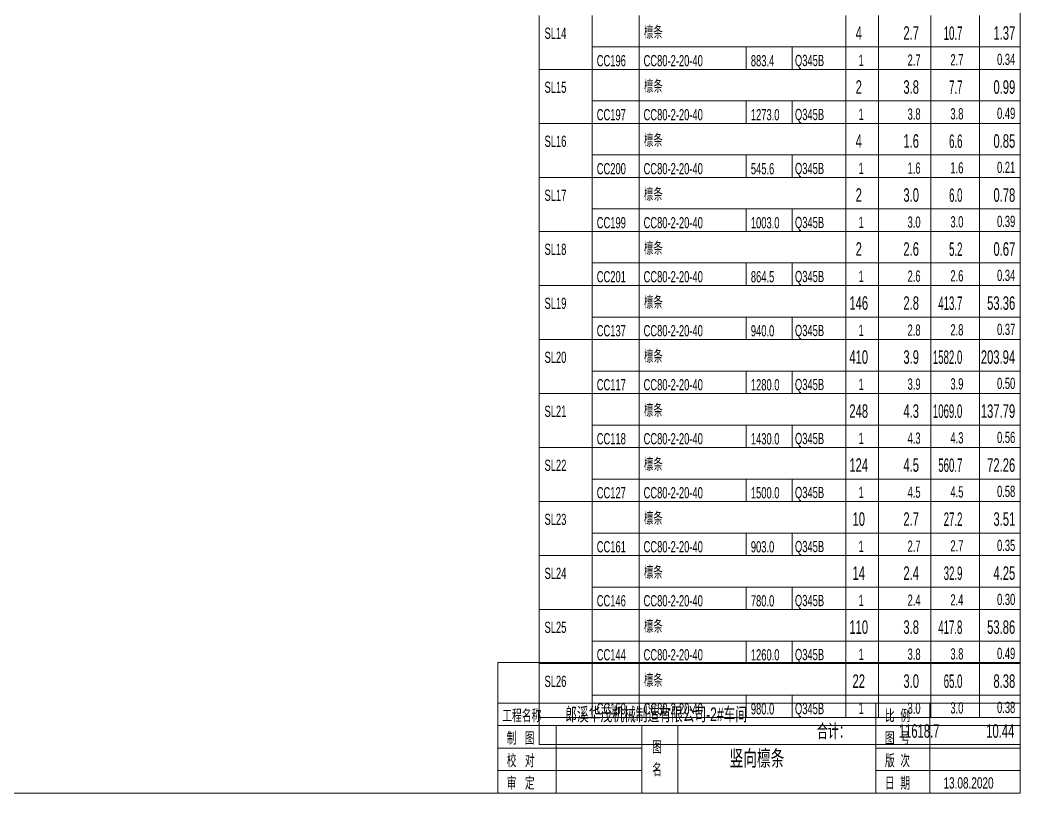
# Model space of a CAD drawing. Extents: x 857 to 4439, y -1249 to 4637.
# Drawn here: x 1180.4 to 1447, y -1248.9 to -1042.7 of the extents above; entities that cross this region are included whole.
import ezdxf

# ---------------------------------------------------------------- set-up
doc = ezdxf.new("R2010")
doc.units = 0
doc.header["$LTSCALE"] = 1000
doc.header["$MEASUREMENT"] = 0
doc.linetypes.add('XKITLINE00', pattern=[0])
doc.layers.add('DrawingSheet', color=5, linetype='Continuous', lineweight=0)
doc.layers.add('OtherObjectType', color=1, linetype='Continuous', lineweight=0)
doc.styles.add('宋体', font='arial.ttf')

# ---------------------------------------------------------------- blocks, each defined once
blk = doc.blocks.new('竖向檩条')
at = {"layer": 'DrawingSheet', "color": 5, "linetype": 'XKITLINE00', "lineweight": 0}
for p, q in [((589, 5), (589, 415)), ((5, 5), (589, 5))]:
    blk.add_line(p, q, dxfattribs=at)
at = {"layer": 'OtherObjectType', "color": 6, "linetype": 'XKITLINE00', "lineweight": 0}
for p, q in [((460.84, 212.32), (460.84, 203.92)), ((475, 212.32), (475, 203.92)), ((487.48, 212.32), (487.48, 203.92)), ((542.56, 212.32), (542.56, 203.92)), ((551.32, 212.32), (551.32, 203.92)), ((565.24, 212.32), (565.24, 203.92)), ((578.2, 212.32), (578.2, 203.92)), ((460.84, 203.92), (460.84, 197.92)), ((475, 203.92), (475, 197.92)), ((475, 203.92), (589, 203.92)), ((487.48, 203.92), (487.48, 197.92)), ((516.04, 203.92), (516.04, 197.92)), ((528.28, 203.92), (528.28, 197.92)), ((542.56, 203.92), (542.56, 197.92)), ((551.32, 203.92), (551.32, 197.92)), ((565.24, 203.92), (565.24, 197.92)), ((578.2, 203.92), (578.2, 197.92)), ((460.84, 197.92), (460.84, 189.52)), ((589, 197.92), (460.84, 197.92)), ((475, 197.92), (589, 197.92)), ((475, 197.92), (475, 189.52)), ((487.48, 197.92), (487.48, 189.52)), ((542.56, 197.92), (542.56, 189.52)), ((551.32, 197.92), (551.32, 189.52)), ((565.24, 197.92), (565.24, 189.52)), ((578.2, 197.92), (578.2, 189.52)), ((460.84, 189.52), (460.84, 183.52)), ((475, 189.52), (475, 183.52)), ((475, 189.52), (589, 189.52)), ((487.48, 189.52), (487.48, 183.52)), ((516.04, 189.52), (516.04, 183.52)), ((528.28, 189.52), (528.28, 183.52)), ((542.56, 189.52), (542.56, 183.52)), ((551.32, 189.52), (551.32, 183.52)), ((565.24, 189.52), (565.24, 183.52)), ((578.2, 189.52), (578.2, 183.52)), ((460.84, 183.52), (460.84, 175.12)), ((589, 183.52), (460.84, 183.52)), ((475, 183.52), (589, 183.52)), ((475, 183.52), (475, 175.12)), ((487.48, 183.52), (487.48, 175.12)), ((542.56, 183.52), (542.56, 175.12)), ((551.32, 183.52), (551.32, 175.12)), ((565.24, 183.52), (565.24, 175.12)), ((578.2, 183.52), (578.2, 175.12)), ((460.84, 175.12), (460.84, 169.12)), ((475, 175.12), (475, 169.12)), ((475, 175.12), (589, 175.12)), ((487.48, 175.12), (487.48, 169.12)), ((516.04, 175.12), (516.04, 169.12)), ((528.28, 175.12), (528.28, 169.12)), ((542.56, 175.12), (542.56, 169.12)), ((551.32, 175.12), (551.32, 169.12)), ((565.24, 175.12), (565.24, 169.12)), ((578.2, 175.12), (578.2, 169.12)), ((460.84, 169.12), (460.84, 160.72)), ((589, 169.12), (460.84, 169.12)), ((475, 169.12), (589, 169.12)), ((475, 169.12), (475, 160.72)), ((487.48, 169.12), (487.48, 160.72)), ((542.56, 169.12), (542.56, 160.72)), ((551.32, 169.12), (551.32, 160.72)), ((565.24, 169.12), (565.24, 160.72)), ((578.2, 169.12), (578.2, 160.72)), ((460.84, 160.72), (460.84, 154.72)), ((475, 160.72), (475, 154.72)), ((475, 160.72), (589, 160.72)), ((487.48, 160.72), (487.48, 154.72)), ((516.04, 160.72), (516.04, 154.72)), ((528.28, 160.72), (528.28, 154.72)), ((542.56, 160.72), (542.56, 154.72)), ((551.32, 160.72), (551.32, 154.72)), ((565.24, 160.72), (565.24, 154.72)), ((578.2, 160.72), (578.2, 154.72)), ((460.84, 154.72), (460.84, 146.32)), ((589, 154.72), (460.84, 154.72)), ((475, 154.72), (589, 154.72)), ((475, 154.72), (475, 146.32)), ((487.48, 154.72), (487.48, 146.32)), ((542.56, 154.72), (542.56, 146.32)), ((551.32, 154.72), (551.32, 146.32)), ((565.24, 154.72), (565.24, 146.32)), ((578.2, 154.72), (578.2, 146.32)), ((460.84, 146.32), (460.84, 140.32)), ((475, 146.32), (475, 140.32)), ((475, 146.32), (589, 146.32)), ((487.48, 146.32), (487.48, 140.32)), ((516.04, 146.32), (516.04, 140.32)), ((528.28, 146.32), (528.28, 140.32)), ((542.56, 146.32), (542.56, 140.32)), ((551.32, 146.32), (551.32, 140.32)), ((565.24, 146.32), (565.24, 140.32)), ((578.2, 146.32), (578.2, 140.32)), ((460.84, 140.32), (460.84, 131.92)), ((589, 140.32), (460.84, 140.32)), ((475, 140.32), (589, 140.32)), ((475, 140.32), (475, 131.92)), ((487.48, 140.32), (487.48, 131.92)), ((542.56, 140.32), (542.56, 131.92)), ((551.32, 140.32), (551.32, 131.92)), ((565.24, 140.32), (565.24, 131.92)), ((578.2, 140.32), (578.2, 131.92)), ((460.84, 131.92), (460.84, 125.92)), ((475, 131.92), (475, 125.92)), ((475, 131.92), (589, 131.92)), ((487.48, 131.92), (487.48, 125.92)), ((516.04, 131.92), (516.04, 125.92)), ((528.28, 131.92), (528.28, 125.92)), ((542.56, 131.92), (542.56, 125.92)), ((551.32, 131.92), (551.32, 125.92)), ((565.24, 131.92), (565.24, 125.92)), ((578.2, 131.92), (578.2, 125.92)), ((460.84, 125.92), (460.84, 117.52)), ((589, 125.92), (460.84, 125.92)), ((475, 125.92), (589, 125.92)), ((475, 125.92), (475, 117.52)), ((487.48, 125.92), (487.48, 117.52)), ((542.56, 125.92), (542.56, 117.52)), ((551.32, 125.92), (551.32, 117.52)), ((565.24, 125.92), (565.24, 117.52)), ((578.2, 125.92), (578.2, 117.52)), ((460.84, 117.52), (460.84, 111.52)), ((475, 117.52), (475, 111.52)), ((475, 117.52), (589, 117.52)), ((487.48, 117.52), (487.48, 111.52)), ((516.04, 117.52), (516.04, 111.52)), ((528.28, 117.52), (528.28, 111.52)), ((542.56, 117.52), (542.56, 111.52)), ((551.32, 117.52), (551.32, 111.52)), ((565.24, 117.52), (565.24, 111.52)), ((578.2, 117.52), (578.2, 111.52)), ((460.84, 111.52), (460.84, 103.12)), ((589, 111.52), (460.84, 111.52)), ((475, 111.52), (589, 111.52)), ((475, 111.52), (475, 103.12)), ((487.48, 111.52), (487.48, 103.12)), ((542.56, 111.52), (542.56, 103.12)), ((551.32, 111.52), (551.32, 103.12)), ((565.24, 111.52), (565.24, 103.12)), ((578.2, 111.52), (578.2, 103.12)), ((460.84, 103.12), (460.84, 97.12)), ((475, 103.12), (475, 97.12)), ((475, 103.12), (589, 103.12)), ((487.48, 103.12), (487.48, 97.12)), ((516.04, 103.12), (516.04, 97.12)), ((528.28, 103.12), (528.28, 97.12)), ((542.56, 103.12), (542.56, 97.12)), ((551.32, 103.12), (551.32, 97.12)), ((565.24, 103.12), (565.24, 97.12)), ((578.2, 103.12), (578.2, 97.12)), ((460.84, 97.12), (460.84, 88.72)), ((589, 97.12), (460.84, 97.12)), ((475, 97.12), (589, 97.12)), ((475, 97.12), (475, 88.72)), ((487.48, 97.12), (487.48, 88.72)), ((542.56, 97.12), (542.56, 88.72)), ((551.32, 97.12), (551.32, 88.72)), ((565.24, 97.12), (565.24, 88.72)), ((578.2, 97.12), (578.2, 88.72)), ((460.84, 88.72), (460.84, 82.72)), ((475, 88.72), (475, 82.72)), ((475, 88.72), (589, 88.72)), ((487.48, 88.72), (487.48, 82.72)), ((516.04, 88.72), (516.04, 82.72)), ((528.28, 88.72), (528.28, 82.72)), ((542.56, 88.72), (542.56, 82.72)), ((551.32, 88.72), (551.32, 82.72)), ((565.24, 88.72), (565.24, 82.72)), ((578.2, 88.72), (578.2, 82.72)), ((460.84, 82.72), (460.84, 74.32)), ((589, 82.72), (460.84, 82.72)), ((475, 82.72), (589, 82.72)), ((475, 82.72), (475, 74.32)), ((487.48, 82.72), (487.48, 74.32)), ((542.56, 82.72), (542.56, 74.32)), ((551.32, 82.72), (551.32, 74.32)), ((565.24, 82.72), (565.24, 74.32)), ((578.2, 82.72), (578.2, 74.32)), ((460.84, 74.32), (460.84, 68.32)), ((475, 74.32), (475, 68.32)), ((475, 74.32), (589, 74.32)), ((487.48, 74.32), (487.48, 68.32)), ((516.04, 74.32), (516.04, 68.32)), ((528.28, 74.32), (528.28, 68.32)), ((542.56, 74.32), (542.56, 68.32)), ((551.32, 74.32), (551.32, 68.32)), ((565.24, 74.32), (565.24, 68.32)), ((578.2, 74.32), (578.2, 68.32)), ((460.84, 68.32), (460.84, 59.92)), ((589, 68.32), (460.84, 68.32)), ((475, 68.32), (589, 68.32)), ((475, 68.32), (475, 59.92)), ((487.48, 68.32), (487.48, 59.92)), ((542.56, 68.32), (542.56, 59.92)), ((551.32, 68.32), (551.32, 59.92)), ((565.24, 68.32), (565.24, 59.92)), ((578.2, 68.32), (578.2, 59.92)), ((460.84, 59.92), (460.84, 53.92)), ((475, 59.92), (475, 53.92)), ((475, 59.92), (589, 59.92)), ((487.48, 59.92), (487.48, 53.92)), ((516.04, 59.92), (516.04, 53.92)), ((528.28, 59.92), (528.28, 53.92)), ((542.56, 59.92), (542.56, 53.92)), ((551.32, 59.92), (551.32, 53.92)), ((565.24, 59.92), (565.24, 53.92)), ((578.2, 59.92), (578.2, 53.92)), ((460.84, 53.92), (460.84, 45.52)), ((589, 53.92), (460.84, 53.92)), ((475, 53.92), (589, 53.92)), ((475, 53.92), (475, 45.52)), ((487.48, 53.92), (487.48, 45.52)), ((542.56, 53.92), (542.56, 45.52)), ((551.32, 53.92), (551.32, 45.52)), ((565.24, 53.92), (565.24, 45.52)), ((578.2, 53.92), (578.2, 45.52)), ((460.84, 45.52), (460.84, 39.52)), ((475, 45.52), (475, 39.52)), ((475, 45.52), (589, 45.52)), ((487.48, 45.52), (487.48, 39.52)), ((516.04, 45.52), (516.04, 39.52)), ((528.28, 45.52), (528.28, 39.52)), ((542.56, 45.52), (542.56, 39.52)), ((551.32, 45.52), (551.32, 39.52)), ((565.24, 45.52), (565.24, 39.52)), ((578.2, 45.52), (578.2, 39.52)), ((460.84, 39.52), (460.84, 31.12)), ((589, 39.52), (460.84, 39.52)), ((475, 39.52), (589, 39.52)), ((475, 39.52), (475, 31.12)), ((487.48, 39.52), (487.48, 31.12)), ((542.56, 39.52), (542.56, 31.12)), ((551.32, 39.52), (551.32, 31.12)), ((565.24, 39.52), (565.24, 31.12)), ((578.2, 39.52), (578.2, 31.12)), ((460.84, 31.12), (460.84, 25.12)), ((475, 31.12), (475, 25.12)), ((475, 31.12), (589, 31.12)), ((487.48, 31.12), (487.48, 25.12)), ((516.04, 31.12), (516.04, 25.12)), ((528.28, 31.12), (528.28, 25.12)), ((542.56, 31.12), (542.56, 25.12)), ((551.32, 31.12), (551.32, 25.12)), ((565.24, 31.12), (565.24, 25.12)), ((578.2, 31.12), (578.2, 25.12)), ((460.84, 25.12), (460.84, 17.92)), ((460.84, 25.12), (589, 25.12)), ((475, 25.12), (589, 25.12)), ((460.84, 17.92), (589, 17.92))]:
    blk.add_line(p, q, dxfattribs=at)
at = {"layer": 'OtherObjectType', "color": 2, "linetype": 'XKITLINE00', "lineweight": 0}
for p, q in [((449.8, 39.8), (589, 39.8)), ((449.8, 39.8), (449.8, 5)), ((589, 39.8), (589, 5)), ((449.8, 5), (589, 5))]:
    blk.add_line(p, q, dxfattribs=at)
at = {"layer": 'OtherObjectType', "color": 3, "linetype": 'XKITLINE00', "lineweight": 0}
for p, q in [((449.8, 29), (589, 29)), ((550.6, 29), (550.6, 5)), ((565, 29), (565, 5)), ((449.8, 23), (589, 23)), ((465.4, 23), (465.4, 5)), ((488.2, 23), (488.2, 5)), ((497.8, 23), (497.8, 5)), ((449.8, 17), (488.2, 17)), ((550.6, 17), (589, 17)), ((449.8, 11), (488.2, 11)), ((550.6, 11), (589, 11))]:
    blk.add_line(p, q, dxfattribs=at)
at = {"layer": 'OtherObjectType', "color": 7, "style": '宋体'}
for s, height, width, p in [('SL14', 3, 0.595, (462.28, 206.08)), ('檩条', 3, 0.595, (488.8, 206.44)), ('CC196', 3, 0.595, (476.2, 198.76)), ('CC80-2-20-40', 3, 0.595, (488.68, 198.76)), ('883.4', 3, 0.595, (517.27, 198.75)), ('Q345B', 3, 0.595, (529.03, 198.82)), ('1', 3, 0.595, (545.98, 198.88)), ('2.7', 3, 0.595, (559.04, 198.92)), ('2.7', 3, 0.595, (570.45, 199)), ('0.34', 3, 0.595, (582.88, 199.12)), ('SL15', 3, 0.595, (462.28, 191.68)), ('檩条', 3, 0.595, (488.8, 192.04)), ('CC197', 3, 0.595, (476.2, 184.36)), ('CC80-2-20-40', 3, 0.595, (488.68, 184.36)), ('1273.0', 3, 0.595, (517.27, 184.35)), ('Q345B', 3, 0.595, (529.03, 184.42)), ('1', 3, 0.595, (545.98, 184.48)), ('3.8', 3, 0.595, (559.04, 184.52)), ('3.8', 3, 0.595, (570.45, 184.6)), ('0.49', 3, 0.595, (582.88, 184.72)), ('SL16', 3, 0.595, (462.28, 177.28)), ('檩条', 3, 0.595, (488.8, 177.64)), ('1.6', 3, 0.595, (570.45, 170.2)), ('0.21', 3, 0.595, (582.88, 170.32)), ('CC200', 3, 0.595, (476.2, 169.96)), ('CC80-2-20-40', 3, 0.595, (488.68, 169.96)), ('545.6', 3, 0.595, (517.27, 169.95)), ('Q345B', 3, 0.595, (529.03, 170.02)), ('1', 3, 0.595, (545.98, 170.08)), ('1.6', 3, 0.595, (559.04, 170.12)), ('SL17', 3, 0.595, (462.28, 162.88)), ('檩条', 3, 0.595, (488.8, 163.24)), ('CC199', 3, 0.595, (476.2, 155.56)), ('CC80-2-20-40', 3, 0.595, (488.68, 155.56)), ('1003.0', 3, 0.595, (517.27, 155.55)), ('Q345B', 3, 0.595, (529.03, 155.62)), ('1', 3, 0.595, (545.98, 155.68)), ('3.0', 3, 0.595, (559.04, 155.72)), ('3.0', 3, 0.595, (570.45, 155.8)), ('0.39', 3, 0.595, (582.88, 155.92)), ('檩条', 3, 0.595, (488.8, 148.84)), ('SL18', 3, 0.595, (462.28, 148.48)), ('CC201', 3, 0.595, (476.2, 141.16)), ('CC80-2-20-40', 3, 0.595, (488.68, 141.16)), ('864.5', 3, 0.595, (517.27, 141.15)), ('Q345B', 3, 0.595, (529.03, 141.22)), ('1', 3, 0.595, (545.98, 141.28)), ('2.6', 3, 0.595, (559.04, 141.32)), ('2.6', 3, 0.595, (570.45, 141.4)), ('0.34', 3, 0.595, (582.88, 141.52)), ('SL19', 3, 0.595, (462.28, 134.08)), ('檩条', 3, 0.595, (488.8, 134.44)), ('CC137', 3, 0.595, (476.2, 126.76)), ('CC80-2-20-40', 3, 0.595, (488.68, 126.76)), ('940.0', 3, 0.595, (517.27, 126.75)), ('Q345B', 3, 0.595, (529.03, 126.82)), ('1', 3, 0.595, (545.98, 126.88)), ('2.8', 3, 0.595, (559.04, 126.92)), ('2.8', 3, 0.595, (570.45, 127)), ('0.37', 3, 0.595, (582.88, 127.12)), ('SL20', 3, 0.595, (462.28, 119.68)), ('檩条', 3, 0.595, (488.8, 120.04)), ('CC117', 3, 0.595, (476.2, 112.36)), ('CC80-2-20-40', 3, 0.595, (488.68, 112.36)), ('1280.0', 3, 0.595, (517.27, 112.35)), ('Q345B', 3, 0.595, (529.03, 112.42)), ('1', 3, 0.595, (545.98, 112.48)), ('3.9', 3, 0.595, (559.04, 112.52)), ('3.9', 3, 0.595, (570.45, 112.6)), ('0.50', 3, 0.595, (582.88, 112.72)), ('SL21', 3, 0.595, (462.28, 105.28)), ('檩条', 3, 0.595, (488.8, 105.64)), ('0.56', 3, 0.595, (582.88, 98.32)), ('CC118', 3, 0.595, (476.2, 97.96)), ('CC80-2-20-40', 3, 0.595, (488.68, 97.96)), ('1430.0', 3, 0.595, (517.27, 97.95)), ('Q345B', 3, 0.595, (529.03, 98.02)), ('1', 3, 0.595, (545.98, 98.08)), ('4.3', 3, 0.595, (559.04, 98.12)), ('4.3', 3, 0.595, (570.45, 98.2)), ('SL22', 3, 0.595, (462.28, 90.88)), ('檩条', 3, 0.595, (488.8, 91.24)), ('CC127', 3, 0.595, (476.2, 83.56)), ('CC80-2-20-40', 3, 0.595, (488.68, 83.56)), ('1500.0', 3, 0.595, (517.27, 83.55)), ('Q345B', 3, 0.595, (529.03, 83.62)), ('1', 3, 0.595, (545.98, 83.68)), ('4.5', 3, 0.595, (559.04, 83.72)), ('4.5', 3, 0.595, (570.45, 83.8)), ('0.58', 3, 0.595, (582.88, 83.92)), ('檩条', 3, 0.595, (488.8, 76.84)), ('SL23', 3, 0.595, (462.28, 76.48)), ('CC161', 3, 0.595, (476.2, 69.16)), ('CC80-2-20-40', 3, 0.595, (488.68, 69.16)), ('903.0', 3, 0.595, (517.27, 69.15)), ('Q345B', 3, 0.595, (529.03, 69.22)), ('1', 3, 0.595, (545.98, 69.28)), ('2.7', 3, 0.595, (559.04, 69.32)), ('2.7', 3, 0.595, (570.45, 69.4)), ('0.35', 3, 0.595, (582.88, 69.52)), ('SL24', 3, 0.595, (462.28, 62.08)), ('檩条', 3, 0.595, (488.8, 62.44)), ('CC146', 3, 0.595, (476.2, 54.76)), ('CC80-2-20-40', 3, 0.595, (488.68, 54.76)), ('780.0', 3, 0.595, (517.27, 54.75)), ('Q345B', 3, 0.595, (529.03, 54.82)), ('1', 3, 0.595, (545.98, 54.88)), ('2.4', 3, 0.595, (559.04, 54.92)), ('2.4', 3, 0.595, (570.45, 55)), ('0.30', 3, 0.595, (582.88, 55.12)), ('SL25', 3, 0.595, (462.28, 47.68)), ('檩条', 3, 0.595, (488.8, 48.04)), ('CC144', 3, 0.595, (476.2, 40.36)), ('CC80-2-20-40', 3, 0.595, (488.68, 40.36)), ('1260.0', 3, 0.595, (517.27, 40.35)), ('Q345B', 3, 0.595, (529.03, 40.42)), ('1', 3, 0.595, (545.98, 40.48)), ('3.8', 3, 0.595, (559.04, 40.52)), ('3.8', 3, 0.595, (570.45, 40.6)), ('0.49', 3, 0.595, (582.88, 40.72)), ('SL26', 3, 0.595, (462.28, 33.28)), ('檩条', 3, 0.595, (488.8, 33.64)), ('0.38', 3, 0.595, (582.88, 26.32)), ('郎溪华茂机械制造有限公司-2#车间', 3.6, 0.6375, (467.8, 24.2)), ('CC159', 3, 0.595, (476.2, 25.96)), ('CC80-2-20-40', 3, 0.595, (488.68, 25.96)), ('980.0', 3, 0.595, (517.27, 25.95)), ('Q345B', 3, 0.595, (529.03, 26.02)), ('1', 3, 0.595, (545.98, 26.08)), ('3.0', 3, 0.595, (559.04, 26.12)), ('3.0', 3, 0.595, (570.45, 26.2)), ('合计：', 3.6, 0.595, (534.88, 19.72)), ('竖向檩条', 4.2, 0.6375, (511.6, 12.2)), ('13.08.2020', 3, 0.6375, (568.6, 6.2))]:
    blk.add_text(s, height=height, dxfattribs=dict(at, width=width)).set_placement(p)
at = {"layer": 'OtherObjectType', "color": 4, "style": '宋体'}
for s, height, width, p in [('4', 3.6, 0.595, (545.2, 205.84)), ('2.7', 3.6, 0.595, (557.92, 205.84)), ('1.37', 3.6, 0.595, (581.92, 205.84)), ('2', 3.6, 0.595, (545.2, 191.44)), ('3.8', 3.6, 0.595, (557.92, 191.44)), ('0.99', 3.6, 0.595, (581.92, 191.44)), ('4', 3.6, 0.595, (545.2, 177.04)), ('1.6', 3.6, 0.595, (557.92, 177.04)), ('0.85', 3.6, 0.595, (581.92, 177.04)), ('2', 3.6, 0.595, (545.2, 162.64)), ('3.0', 3.6, 0.595, (557.92, 162.64)), ('0.78', 3.6, 0.595, (581.92, 162.64)), ('2', 3.6, 0.595, (545.2, 148.24)), ('2.6', 3.6, 0.595, (557.92, 148.24)), ('0.67', 3.6, 0.595, (581.92, 148.24)), ('146', 3.6, 0.595, (543.52, 133.84)), ('2.8', 3.6, 0.595, (557.92, 133.84)), ('53.36', 3.6, 0.595, (580.24, 133.84)), ('410', 3.6, 0.595, (543.52, 119.44)), ('3.9', 3.6, 0.595, (557.92, 119.44)), ('203.94', 3.6, 0.595, (578.56, 119.44)), ('248', 3.6, 0.595, (543.52, 105.04)), ('4.3', 3.6, 0.595, (557.92, 105.04)), ('137.79', 3.6, 0.595, (578.56, 105.04)), ('124', 3.6, 0.595, (543.52, 90.64)), ('4.5', 3.6, 0.595, (557.92, 90.64)), ('72.26', 3.6, 0.595, (580.24, 90.64)), ('10', 3.6, 0.595, (544.36, 76.24)), ('2.7', 3.6, 0.595, (557.92, 76.24)), ('3.51', 3.6, 0.595, (581.92, 76.24)), ('14', 3.6, 0.595, (544.36, 61.84)), ('2.4', 3.6, 0.595, (557.92, 61.84)), ('4.25', 3.6, 0.595, (581.92, 61.84)), ('110', 3.6, 0.595, (543.52, 47.44)), ('3.8', 3.6, 0.595, (557.92, 47.44)), ('53.86', 3.6, 0.595, (580.24, 47.44)), ('22', 3.6, 0.595, (544.36, 33.04)), ('3.0', 3.6, 0.595, (557.92, 33.04)), ('8.38', 3.6, 0.595, (581.92, 33.04)), ('工程名称', 3, 0.6375, (451, 24.2)), ('比  例', 3, 0.6375, (553, 24.2)), ('制   图', 3, 0.6375, (452.2, 18.2)), ('图  号', 3, 0.6375, (553, 18.2)), ('图', 3, 0.6375, (490.96, 15.8)), ('校   对', 3, 0.6375, (452.2, 12.2)), ('版  次', 3, 0.6375, (553, 12.2)), ('名', 3, 0.6375, (490.96, 9.8)), ('审   定', 3, 0.6375, (452.2, 6.2)), ('日  期', 3, 0.6375, (553, 6.2))]:
    blk.add_text(s, height=height, dxfattribs=dict(at, width=width)).set_placement(p)
at = {"layer": 'OtherObjectType', "color": 6, "style": '宋体'}
for s, width, p in [('10.7', 0.51, (568.66, 205.81)), ('7.7', 0.51, (570.1, 191.41)), ('6.6', 0.51, (570.1, 177.01)), ('6.0', 0.51, (570.1, 162.61)), ('5.2', 0.51, (570.1, 148.21)), ('413.7', 0.51, (567.22, 133.81)), ('1582.0', 0.51, (565.78, 119.41)), ('1069.0', 0.51, (565.78, 105.01)), ('560.7', 0.51, (567.22, 90.61)), ('27.2', 0.51, (568.66, 76.21)), ('32.9', 0.51, (568.66, 61.81)), ('417.8', 0.51, (567.22, 47.41)), ('65.0', 0.51, (568.66, 33.01)), ('11618.7', 0.595, (556.72, 19.72)), ('10.44', 0.595, (580, 19.72))]:
    blk.add_text(s, height=3.6, dxfattribs=dict(at, width=width)).set_placement(p)

msp = doc.modelspace()

# ---------------------------------------------------------------- block references
msp.add_blockref('竖向檩条', (857.96, -1253.86))

doc.saveas('drawing.dxf')
